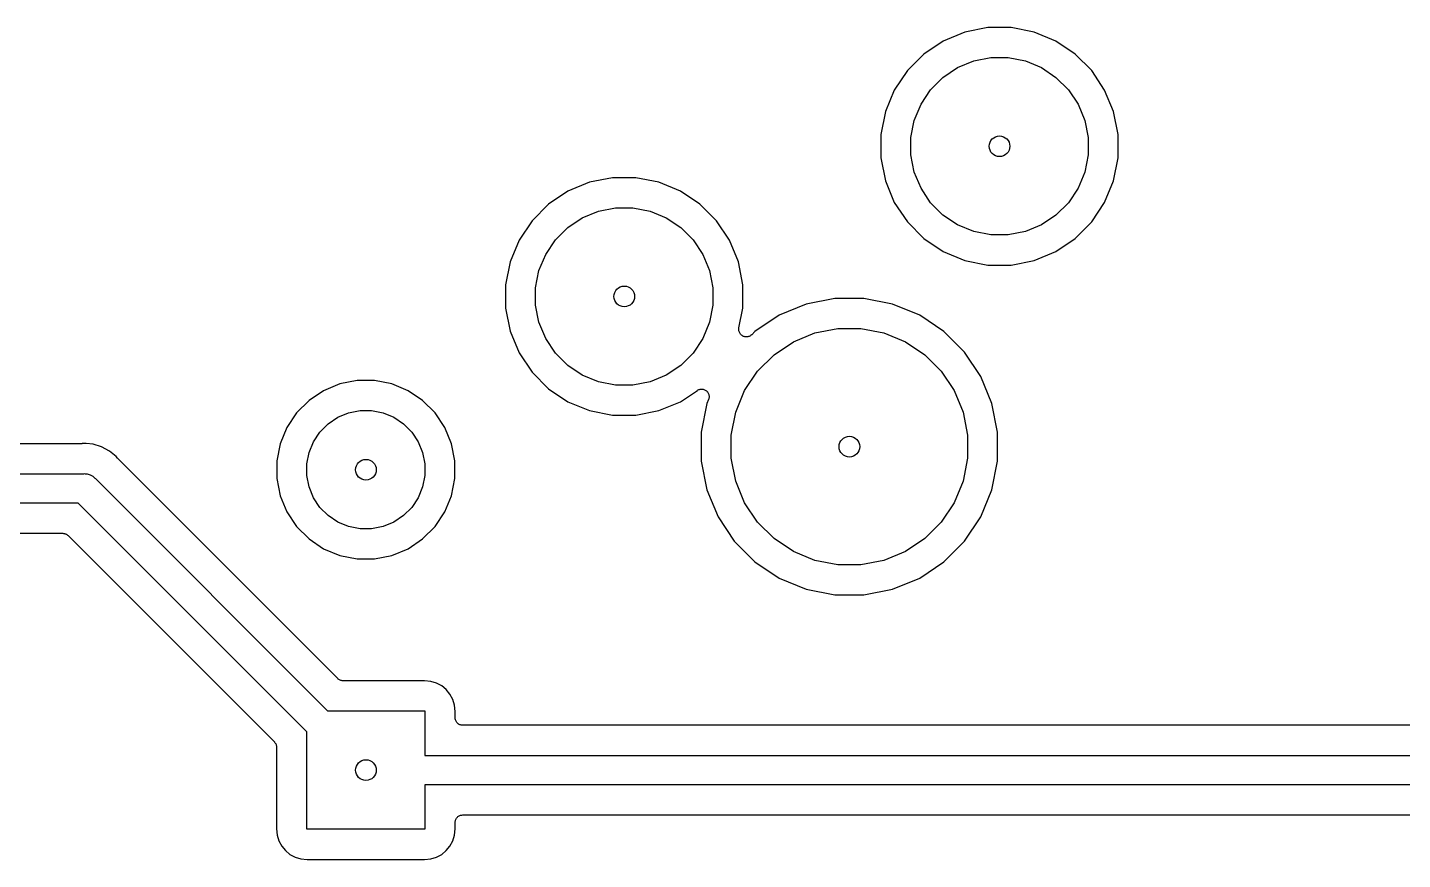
# Model space of a CAD drawing. Extents: x 1.5 to 15, y -8.3 to -3.1.
# Drawn here: x 13.041 to 13.957, y -7.337 to -6.783 of the extents above; entities that cross this region are included whole.
import ezdxf

# ---------------------------------------------------------------- set-up
doc = ezdxf.new("R2010")
doc.units = 0
doc.header["$MEASUREMENT"] = 0
doc.layers.add('BLACK', color=7, linetype='CONTINUOUS')

msp = doc.modelspace()

# ---------------------------------------------------------------- linework, layer by layer
at = {"layer": 'BLACK', "linetype": 'CONTINUOUS'}
for p, q in [((13.665, -6.78619), (13.6506, -6.79215)), ((13.6803, -6.78315), (13.665, -6.78619)), ((13.6959, -6.78315), (13.6803, -6.78315)), ((13.7111, -6.78619), (13.6959, -6.78315)), ((13.7255, -6.79215), (13.7111, -6.78619)), ((13.6506, -6.79215), (13.6377, -6.8008)), ((13.7385, -6.8008), (13.7255, -6.79215)), ((13.6377, -6.8008), (13.6267, -6.81181)), ((13.6601, -6.80987), (13.6709, -6.80542)), ((13.6709, -6.80542), (13.6823, -6.80315)), ((13.6823, -6.80315), (13.6939, -6.80315)), ((13.6939, -6.80315), (13.7053, -6.80542)), ((13.7053, -6.80542), (13.7161, -6.80987)), ((13.7495, -6.81181), (13.7385, -6.8008)), ((13.6267, -6.81181), (13.618, -6.82476)), ((13.6504, -6.81633), (13.6601, -6.80987)), ((13.7161, -6.80987), (13.7257, -6.81633)), ((13.7581, -6.82476), (13.7495, -6.81181)), ((13.6422, -6.82456), (13.6504, -6.81633)), ((13.7257, -6.81633), (13.734, -6.82456)), ((13.618, -6.82476), (13.6121, -6.83915)), ((13.6358, -6.83423), (13.6422, -6.82456)), ((13.734, -6.82456), (13.7404, -6.83423)), ((13.7641, -6.83915), (13.7581, -6.82476)), ((13.6121, -6.83915), (13.609, -6.85442)), ((13.6313, -6.84498), (13.6358, -6.83423)), ((13.7404, -6.83423), (13.7449, -6.84498)), ((13.7671, -6.85442), (13.7641, -6.83915)), ((13.629, -6.85639), (13.6313, -6.84498)), ((13.7449, -6.84498), (13.7471, -6.85639)), ((13.609, -6.85442), (13.609, -6.86999)), ((13.629, -6.86802), (13.629, -6.85639)), ((13.7471, -6.85639), (13.7471, -6.86802)), ((13.7671, -6.86999), (13.7671, -6.85442)), ((13.609, -6.86999), (13.6121, -6.88526)), ((13.6313, -6.87943), (13.629, -6.86802)), ((13.7471, -6.86802), (13.7449, -6.87943)), ((13.7641, -6.88526), (13.7671, -6.86999)), ((13.415, -6.88619), (13.4006, -6.89215)), ((13.4303, -6.88315), (13.415, -6.88619)), ((13.4459, -6.88315), (13.4303, -6.88315)), ((13.4611, -6.88619), (13.4459, -6.88315)), ((13.4755, -6.89215), (13.4611, -6.88619)), ((13.6121, -6.88526), (13.618, -6.89965)), ((13.6358, -6.89018), (13.6313, -6.87943)), ((13.7449, -6.87943), (13.7404, -6.89018)), ((13.7581, -6.89965), (13.7641, -6.88526)), ((13.4006, -6.89215), (13.3877, -6.9008)), ((13.4885, -6.9008), (13.4755, -6.89215)), ((13.6422, -6.89985), (13.6358, -6.89018)), ((13.7404, -6.89018), (13.734, -6.89985)), ((13.3877, -6.9008), (13.3767, -6.91181)), ((13.4101, -6.90987), (13.4209, -6.90542)), ((13.4209, -6.90542), (13.4323, -6.90315)), ((13.4323, -6.90315), (13.4439, -6.90315)), ((13.4439, -6.90315), (13.4553, -6.90542)), ((13.4553, -6.90542), (13.4661, -6.90987)), ((13.4995, -6.91181), (13.4885, -6.9008)), ((13.618, -6.89965), (13.6267, -6.9126)), ((13.6504, -6.90808), (13.6422, -6.89985)), ((13.734, -6.89985), (13.7257, -6.90808)), ((13.7495, -6.9126), (13.7581, -6.89965)), ((13.3767, -6.91181), (13.368, -6.92476)), ((13.4004, -6.91633), (13.4101, -6.90987)), ((13.4661, -6.90987), (13.4757, -6.91633)), ((13.5081, -6.92476), (13.4995, -6.91181)), ((13.6267, -6.9126), (13.6377, -6.92361)), ((13.6601, -6.91454), (13.6504, -6.90808)), ((13.6709, -6.91899), (13.6601, -6.91454)), ((13.7161, -6.91454), (13.7053, -6.91899)), ((13.7257, -6.90808), (13.7161, -6.91454)), ((13.7385, -6.92361), (13.7495, -6.9126)), ((13.368, -6.92476), (13.3621, -6.93915)), ((13.3858, -6.93423), (13.3922, -6.92456)), ((13.3922, -6.92456), (13.4004, -6.91633)), ((13.4757, -6.91633), (13.484, -6.92456)), ((13.484, -6.92456), (13.4904, -6.93423)), ((13.5141, -6.93915), (13.5081, -6.92476)), ((13.6377, -6.92361), (13.6506, -6.93226)), ((13.6823, -6.92126), (13.6709, -6.91899)), ((13.6939, -6.92126), (13.6823, -6.92126)), ((13.7053, -6.91899), (13.6939, -6.92126)), ((13.7255, -6.93226), (13.7385, -6.92361)), ((13.6506, -6.93226), (13.665, -6.93822)), ((13.7111, -6.93822), (13.7255, -6.93226)), ((13.3621, -6.93915), (13.359, -6.95442)), ((13.3813, -6.94498), (13.3858, -6.93423)), ((13.4904, -6.93423), (13.4949, -6.94498)), ((13.5171, -6.95442), (13.5141, -6.93915)), ((13.665, -6.93822), (13.6803, -6.94126)), ((13.6803, -6.94126), (13.6959, -6.94126)), ((13.6959, -6.94126), (13.7111, -6.93822)), ((13.379, -6.95639), (13.3813, -6.94498)), ((13.4949, -6.94498), (13.4971, -6.95639)), ((13.359, -6.95442), (13.359, -6.96999)), ((13.379, -6.96802), (13.379, -6.95639)), ((13.4971, -6.95639), (13.4971, -6.96802)), ((13.5171, -6.96999), (13.5171, -6.95442)), ((13.359, -6.96999), (13.3621, -6.98526)), ((13.3813, -6.97943), (13.379, -6.96802)), ((13.4971, -6.96802), (13.4949, -6.97943)), ((13.5145, -6.98318), (13.5171, -6.96999)), ((13.5593, -6.96726), (13.5413, -6.9747)), ((13.5784, -6.96346), (13.5593, -6.96726)), ((13.5978, -6.96346), (13.5784, -6.96346)), ((13.6169, -6.96726), (13.5978, -6.96346)), ((13.6349, -6.9747), (13.6169, -6.96726)), ((13.3858, -6.99018), (13.3813, -6.97943)), ((13.4949, -6.97943), (13.4904, -6.99018)), ((13.5413, -6.9747), (13.5251, -6.98551)), ((13.651, -6.98551), (13.6349, -6.9747)), ((13.3621, -6.98526), (13.368, -6.99965)), ((13.5144, -6.98414), (13.5145, -6.98366)), ((13.5144, -6.98415), (13.5144, -6.98414)), ((13.5145, -6.98463), (13.5144, -6.98415)), ((13.5144, -6.98415), (13.5144, -6.98415)), ((13.5145, -6.98366), (13.5145, -6.98318)), ((13.5145, -6.98511), (13.5145, -6.98463)), ((13.5145, -6.98512), (13.5145, -6.98511)), ((13.5145, -6.98513), (13.5145, -6.98512)), ((13.5147, -6.98559), (13.5145, -6.98513)), ((13.5148, -6.98605), (13.5147, -6.98559)), ((13.5148, -6.98606), (13.5148, -6.98605)), ((13.5148, -6.98605), (13.5148, -6.98605)), ((13.515, -6.98649), (13.5148, -6.98606)), ((13.5153, -6.98691), (13.515, -6.98649)), ((13.5153, -6.98692), (13.5153, -6.98691)), ((13.5156, -6.98729), (13.5153, -6.98692)), ((13.5153, -6.98692), (13.5153, -6.98692)), ((13.5159, -6.98767), (13.5156, -6.98729)), ((13.5159, -6.98768), (13.5159, -6.98767)), ((13.5159, -6.98767), (13.5159, -6.98767)), ((13.5162, -6.98798), (13.5159, -6.98768)), ((13.5166, -6.98829), (13.5162, -6.98798)), ((13.5166, -6.9883), (13.5166, -6.98829)), ((13.5171, -6.98853), (13.5166, -6.9883)), ((13.5166, -6.9883), (13.5166, -6.9883)), ((13.5175, -6.98876), (13.5171, -6.98853)), ((13.5175, -6.98877), (13.5175, -6.98876)), ((13.5175, -6.98876), (13.5175, -6.98876)), ((13.518, -6.98891), (13.5175, -6.98877)), ((13.5184, -6.98905), (13.518, -6.98891)), ((13.5184, -6.98906), (13.5184, -6.98905)), ((13.5184, -6.98905), (13.5184, -6.98905)), ((13.5189, -6.98911), (13.5184, -6.98906)), ((13.5203, -6.98907), (13.5199, -6.98912)), ((13.5204, -6.98907), (13.5203, -6.98907)), ((13.5208, -6.98894), (13.5204, -6.98907)), ((13.5204, -6.98907), (13.5204, -6.98907)), ((13.5213, -6.9888), (13.5208, -6.98894)), ((13.5217, -6.98857), (13.5213, -6.9888)), ((13.5213, -6.9888), (13.5213, -6.9888)), ((13.5213, -6.9888), (13.5213, -6.9888)), ((13.5221, -6.98835), (13.5217, -6.98857)), ((13.5222, -6.98835), (13.5221, -6.98835)), ((13.5225, -6.98804), (13.5222, -6.98835)), ((13.5222, -6.98835), (13.5222, -6.98835)), ((13.5229, -6.98774), (13.5225, -6.98804)), ((13.523, -6.98769), (13.5229, -6.98773)), ((13.5229, -6.98773), (13.5229, -6.98773)), ((13.5229, -6.98773), (13.5229, -6.98773)), ((13.5229, -6.98773), (13.5229, -6.98774)), ((13.5251, -6.98551), (13.523, -6.98769)), ((13.5508, -6.99243), (13.5651, -6.98649)), ((13.5651, -6.98649), (13.5803, -6.98346)), ((13.5803, -6.98346), (13.5958, -6.98346)), ((13.5958, -6.98346), (13.6111, -6.98649)), ((13.6111, -6.98649), (13.6254, -6.99243)), ((13.6648, -6.99926), (13.651, -6.98551)), ((13.3922, -6.99985), (13.3858, -6.99018)), ((13.4904, -6.99018), (13.484, -6.99985)), ((13.5194, -6.98916), (13.5189, -6.98911)), ((13.5199, -6.98912), (13.5194, -6.98916)), ((13.5194, -6.98916), (13.5194, -6.98916)), ((13.5194, -6.98916), (13.5194, -6.98916)), ((13.5379, -7.00104), (13.5508, -6.99243)), ((13.6254, -6.99243), (13.6383, -7.00104)), ((13.368, -6.99965), (13.3767, -7.0126)), ((13.4004, -7.00808), (13.3922, -6.99985)), ((13.484, -6.99985), (13.4757, -7.00808)), ((13.5269, -7.01201), (13.5379, -7.00104)), ((13.6383, -7.00104), (13.6493, -7.01201)), ((13.6756, -7.01543), (13.6648, -6.99926)), ((13.3767, -7.0126), (13.3877, -7.02361)), ((13.4101, -7.01454), (13.4004, -7.00808)), ((13.4209, -7.01899), (13.4101, -7.01454)), ((13.4661, -7.01454), (13.4553, -7.01899)), ((13.4757, -7.00808), (13.4661, -7.01454)), ((13.5183, -7.02491), (13.5269, -7.01201)), ((13.6493, -7.01201), (13.6579, -7.02491)), ((13.683, -7.0334), (13.6756, -7.01543)), ((13.2378, -7.02495), (13.2281, -7.03144)), ((13.2486, -7.02047), (13.2378, -7.02495)), ((13.2601, -7.01819), (13.2486, -7.02047)), ((13.2718, -7.01819), (13.2601, -7.01819)), ((13.2833, -7.02047), (13.2718, -7.01819)), ((13.2941, -7.02495), (13.2833, -7.02047)), ((13.3038, -7.03144), (13.2941, -7.02495)), ((13.3877, -7.02361), (13.4006, -7.03226)), ((13.4323, -7.02126), (13.4209, -7.01899)), ((13.4439, -7.02126), (13.4323, -7.02126)), ((13.4553, -7.01899), (13.4439, -7.02126)), ((13.4755, -7.03226), (13.4868, -7.02472)), ((13.4868, -7.02472), (13.4869, -7.02468)), ((13.4869, -7.02468), (13.4873, -7.02445)), ((13.4869, -7.02468), (13.4869, -7.02468)), ((13.4869, -7.02468), (13.4869, -7.02468)), ((13.4869, -7.02468), (13.4869, -7.02468)), ((13.4873, -7.02445), (13.4877, -7.02423)), ((13.4877, -7.02423), (13.4878, -7.02423)), ((13.4878, -7.02423), (13.4882, -7.0241)), ((13.4878, -7.02423), (13.4878, -7.02423)), ((13.4882, -7.0241), (13.4887, -7.02396)), ((13.4887, -7.02396), (13.4892, -7.02392)), ((13.4887, -7.02396), (13.4887, -7.02396)), ((13.4887, -7.02396), (13.4887, -7.02396)), ((13.4892, -7.02392), (13.4897, -7.02387)), ((13.4897, -7.02387), (13.4897, -7.02387)), ((13.4897, -7.02387), (13.4897, -7.02387)), ((13.4897, -7.02387), (13.4902, -7.02393)), ((13.4902, -7.02393), (13.4906, -7.02398)), ((13.4906, -7.02398), (13.4906, -7.02398)), ((13.4906, -7.02398), (13.4906, -7.02398)), ((13.4906, -7.02398), (13.4911, -7.02413)), ((13.4911, -7.02413), (13.4916, -7.02427)), ((13.4916, -7.02427), (13.4916, -7.02427)), ((13.4916, -7.02427), (13.4916, -7.02427)), ((13.4916, -7.02427), (13.492, -7.02451)), ((13.492, -7.02451), (13.4924, -7.02473)), ((13.4924, -7.02473), (13.4924, -7.02474)), ((13.4924, -7.02474), (13.4924, -7.02474)), ((13.4924, -7.02474), (13.4928, -7.02505)), ((13.4928, -7.02505), (13.4932, -7.02536)), ((13.4932, -7.02536), (13.4932, -7.02536)), ((13.4932, -7.02536), (13.4932, -7.02537)), ((13.4932, -7.02537), (13.4935, -7.02574)), ((13.5124, -7.03924), (13.5183, -7.02491)), ((13.6579, -7.02491), (13.6638, -7.03924)), ((13.2281, -7.03144), (13.2198, -7.03971)), ((13.3121, -7.03971), (13.3038, -7.03144)), ((13.4006, -7.03226), (13.415, -7.03822)), ((13.4611, -7.03822), (13.4755, -7.03226)), ((13.4931, -7.0334), (13.4894, -7.05248)), ((13.4942, -7.03079), (13.4931, -7.0334)), ((13.4935, -7.02574), (13.4938, -7.02611)), ((13.4938, -7.02611), (13.4938, -7.02612)), ((13.4938, -7.02612), (13.4938, -7.02612)), ((13.4938, -7.02612), (13.494, -7.02656)), ((13.494, -7.02656), (13.4942, -7.02698)), ((13.4942, -7.02698), (13.4942, -7.02698)), ((13.4942, -7.02698), (13.4942, -7.02699)), ((13.4942, -7.02699), (13.4944, -7.02746)), ((13.4944, -7.03033), (13.4942, -7.03079)), ((13.4944, -7.02746), (13.4945, -7.02791)), ((13.4945, -7.02987), (13.4944, -7.03033)), ((13.4945, -7.02791), (13.4945, -7.02792)), ((13.4945, -7.02792), (13.4945, -7.02792)), ((13.4945, -7.02792), (13.4946, -7.02842)), ((13.4946, -7.02938), (13.4945, -7.02985)), ((13.4945, -7.02985), (13.4945, -7.02986)), ((13.4945, -7.02986), (13.4945, -7.02987)), ((13.4946, -7.02842), (13.4946, -7.02888)), ((13.4946, -7.02888), (13.4946, -7.02889)), ((13.4946, -7.02889), (13.4946, -7.02889)), ((13.4946, -7.02889), (13.4946, -7.02938)), ((13.6868, -7.05248), (13.683, -7.0334)), ((13.2198, -7.03971), (13.2134, -7.04944)), ((13.2409, -7.04698), (13.2473, -7.04267)), ((13.2473, -7.04267), (13.2545, -7.0397)), ((13.2545, -7.0397), (13.2621, -7.03819)), ((13.2621, -7.03819), (13.2698, -7.03819)), ((13.2698, -7.03819), (13.2774, -7.0397)), ((13.2774, -7.0397), (13.2846, -7.04267)), ((13.2846, -7.04267), (13.2911, -7.04698)), ((13.3186, -7.04944), (13.3121, -7.03971)), ((13.415, -7.03822), (13.4303, -7.04126)), ((13.4303, -7.04126), (13.4459, -7.04126)), ((13.4459, -7.04126), (13.4611, -7.03822)), ((13.5094, -7.05445), (13.5124, -7.03924)), ((13.6638, -7.03924), (13.6668, -7.05445)), ((13.2134, -7.04944), (13.2089, -7.06024)), ((13.2311, -7.05891), (13.2354, -7.05246)), ((13.2354, -7.05246), (13.2409, -7.04698)), ((13.2911, -7.04698), (13.2965, -7.05246)), ((13.2965, -7.05246), (13.3009, -7.05891)), ((13.3231, -7.06024), (13.3186, -7.04944)), ((13.4894, -7.05248), (13.4894, -7.07193)), ((13.6868, -7.07193), (13.6868, -7.05248)), ((13.0768, -7.06022), (11.7367, -7.06022)), ((13.077, -7.0602), (13.0768, -7.06022)), ((13.0772, -7.0602), (13.077, -7.0602)), ((13.0785, -7.06007), (13.0772, -7.06019)), ((13.0772, -7.06019), (13.0772, -7.0602)), ((13.0797, -7.06019), (13.0785, -7.06007)), ((13.0843, -7.06065), (13.0797, -7.06019)), ((13.0797, -7.06019), (13.0797, -7.06019)), ((13.0899, -7.06235), (13.0843, -7.06065)), ((13.0951, -7.06513), (13.0899, -7.06235)), ((13.2089, -7.06024), (13.2066, -7.07171)), ((13.2281, -7.06608), (13.2311, -7.05891)), ((13.3009, -7.05891), (13.3038, -7.06608)), ((13.3253, -7.07171), (13.3231, -7.06024)), ((13.5094, -7.06996), (13.5094, -7.05445)), ((13.6668, -7.05445), (13.6668, -7.06996)), ((13.0997, -7.06886), (13.0951, -7.06513)), ((13.1004, -7.0698), (13.0997, -7.06886)), ((13.1006, -7.06995), (13.1004, -7.0698)), ((13.1007, -7.07012), (13.1006, -7.06995)), ((13.1008, -7.07017), (13.1007, -7.07012)), ((13.1054, -7.07475), (13.1008, -7.07017)), ((13.2266, -7.07368), (13.2281, -7.06608)), ((13.3038, -7.06608), (13.3053, -7.07368)), ((13.5124, -7.08517), (13.5094, -7.06996)), ((13.6668, -7.06996), (13.6638, -7.08517)), ((11.7116, -7.08022), (13.078, -7.08022)), ((13.078, -7.08022), (13.0785, -7.08017)), ((13.0785, -7.08017), (13.0789, -7.08022)), ((13.0789, -7.08022), (13.0804, -7.08036)), ((13.0804, -7.08036), (13.0822, -7.08092)), ((13.2472, -7.2166), (13.1054, -7.07475)), ((13.1054, -7.07475), (13.1054, -7.07475)), ((13.2066, -7.07171), (13.2066, -7.08341)), ((13.2266, -7.08144), (13.2266, -7.07368)), ((13.3053, -7.07368), (13.3053, -7.08144)), ((13.3253, -7.08341), (13.3253, -7.07171)), ((13.4894, -7.07193), (13.4931, -7.09101)), ((13.683, -7.09101), (13.6868, -7.07193)), ((13.0822, -7.08092), (13.084, -7.08184)), ((13.084, -7.08184), (13.0855, -7.08307)), ((13.0855, -7.08307), (13.0858, -7.08344)), ((13.0858, -7.08344), (13.2405, -7.23819)), ((13.2066, -7.08341), (13.2089, -7.09488)), ((13.2281, -7.08904), (13.2266, -7.08144)), ((13.2311, -7.09621), (13.2281, -7.08904)), ((13.3038, -7.08904), (13.3009, -7.09621)), ((13.3053, -7.08144), (13.3038, -7.08904)), ((13.3231, -7.09488), (13.3253, -7.08341)), ((13.5183, -7.0995), (13.5124, -7.08517)), ((13.6638, -7.08517), (13.6579, -7.0995)), ((13.2089, -7.09488), (13.2134, -7.10568)), ((13.2354, -7.10266), (13.2311, -7.09621)), ((13.3009, -7.09621), (13.2965, -7.10266)), ((13.3186, -7.10568), (13.3231, -7.09488)), ((13.4931, -7.09101), (13.5006, -7.10898)), ((13.6756, -7.10898), (13.683, -7.09101)), ((13.0744, -7.0999), (11.7116, -7.0999)), ((13.2266, -7.25211), (13.0744, -7.0999)), ((13.2134, -7.10568), (13.2198, -7.11541)), ((13.2409, -7.10814), (13.2354, -7.10266)), ((13.2473, -7.11245), (13.2409, -7.10814)), ((13.2911, -7.10814), (13.2846, -7.11245)), ((13.2965, -7.10266), (13.2911, -7.10814)), ((13.3121, -7.11541), (13.3186, -7.10568)), ((13.5269, -7.1124), (13.5183, -7.0995)), ((13.6579, -7.0995), (13.6493, -7.1124)), ((13.2198, -7.11541), (13.2281, -7.12367)), ((13.2545, -7.11542), (13.2473, -7.11245)), ((13.2621, -7.11693), (13.2545, -7.11542)), ((13.2698, -7.11693), (13.2621, -7.11693)), ((13.2774, -7.11542), (13.2698, -7.11693)), ((13.2846, -7.11245), (13.2774, -7.11542)), ((13.3038, -7.12367), (13.3121, -7.11541)), ((13.5006, -7.10898), (13.5114, -7.12515)), ((13.5379, -7.12337), (13.5269, -7.1124)), ((13.6493, -7.1124), (13.6383, -7.12337)), ((13.6648, -7.12515), (13.6756, -7.10898)), ((11.7367, -7.1199), (13.064, -7.1199)), ((13.064, -7.1199), (13.064, -7.1199)), ((13.064, -7.1199), (13.064, -7.1199)), ((13.064, -7.1199), (13.0641, -7.1199)), ((13.0641, -7.1199), (13.0641, -7.1199)), ((13.0641, -7.1199), (13.0646, -7.11995)), ((13.0646, -7.11995), (13.065, -7.12)), ((13.065, -7.12), (13.065, -7.12001)), ((13.065, -7.12001), (13.0651, -7.12001)), ((13.0651, -7.12001), (13.0655, -7.12015)), ((13.0655, -7.12015), (13.066, -7.12029)), ((13.066, -7.12029), (13.066, -7.1203)), ((13.066, -7.1203), (13.066, -7.12031)), ((13.066, -7.12031), (13.0664, -7.12053)), ((13.0664, -7.12053), (13.0668, -7.12075)), ((13.0668, -7.12075), (13.0668, -7.12076)), ((13.0668, -7.12076), (13.0669, -7.12078)), ((13.0669, -7.12078), (13.0672, -7.12107)), ((13.0672, -7.12107), (13.0676, -7.12137)), ((13.0676, -7.12137), (13.205, -7.25881)), ((13.2281, -7.12367), (13.2378, -7.13017)), ((13.2941, -7.13017), (13.3038, -7.12367)), ((13.5114, -7.12515), (13.5251, -7.1389)), ((13.5508, -7.13198), (13.5379, -7.12337)), ((13.6383, -7.12337), (13.6254, -7.13198)), ((13.651, -7.1389), (13.6648, -7.12515)), ((13.2378, -7.13017), (13.2486, -7.13465)), ((13.2486, -7.13465), (13.2601, -7.13693)), ((13.2718, -7.13693), (13.2833, -7.13465)), ((13.2833, -7.13465), (13.2941, -7.13017)), ((13.5651, -7.13792), (13.5508, -7.13198)), ((13.6254, -7.13198), (13.6111, -7.13792)), ((13.2601, -7.13693), (13.2718, -7.13693)), ((13.5251, -7.1389), (13.5413, -7.14971)), ((13.5803, -7.14094), (13.5651, -7.13792)), ((13.5958, -7.14094), (13.5803, -7.14094)), ((13.6111, -7.13792), (13.5958, -7.14094)), ((13.6349, -7.14971), (13.651, -7.1389)), ((13.5413, -7.14971), (13.5593, -7.15715)), ((13.6169, -7.15715), (13.6349, -7.14971)), ((13.5593, -7.15715), (13.5784, -7.16094)), ((13.5784, -7.16094), (13.5978, -7.16094)), ((13.5978, -7.16094), (13.6169, -7.15715)), ((13.2476, -7.2169), (13.2472, -7.2166)), ((13.2479, -7.21719), (13.2476, -7.2169)), ((13.2479, -7.21721), (13.2479, -7.21719)), ((13.248, -7.21722), (13.2479, -7.21721)), ((13.2484, -7.21744), (13.248, -7.21722)), ((13.2488, -7.21766), (13.2484, -7.21744)), ((13.2488, -7.21767), (13.2488, -7.21766)), ((13.2488, -7.21768), (13.2488, -7.21767)), ((13.2493, -7.21782), (13.2488, -7.21768)), ((13.2497, -7.21796), (13.2493, -7.21782)), ((13.2498, -7.21797), (13.2497, -7.21796)), ((13.2497, -7.21796), (13.2497, -7.21796)), ((13.2502, -7.21802), (13.2498, -7.21797)), ((13.2507, -7.21807), (13.2502, -7.21802)), ((13.3051, -7.21807), (13.2507, -7.21807)), ((13.2507, -7.21807), (13.2507, -7.21807)), ((13.2507, -7.21807), (13.2507, -7.21807)), ((13.2507, -7.21807), (13.2507, -7.21807)), ((13.2507, -7.21807), (13.2507, -7.21807)), ((13.3093, -7.21848), (13.3051, -7.21807)), ((13.313, -7.21962), (13.3093, -7.21848)), ((13.3165, -7.22148), (13.313, -7.21962)), ((13.3195, -7.22398), (13.3165, -7.22148)), ((13.322, -7.22702), (13.3195, -7.22398)), ((13.3239, -7.2305), (13.322, -7.22702)), ((13.325, -7.23427), (13.3239, -7.2305)), ((13.3255, -7.23843), (13.325, -7.23427)), ((13.2405, -7.23819), (13.3053, -7.23819)), ((13.3053, -7.23819), (13.3053, -7.26772)), ((13.3255, -7.24272), (13.3255, -7.23843)), ((13.3255, -7.24319), (13.3255, -7.24272)), ((13.3255, -7.24365), (13.3255, -7.24319)), ((13.3255, -7.24367), (13.3255, -7.24365)), ((13.3256, -7.24369), (13.3255, -7.24367)), ((13.3257, -7.24414), (13.3256, -7.24369)), ((13.3258, -7.24459), (13.3257, -7.24414)), ((13.3258, -7.24461), (13.3258, -7.24459)), ((13.3258, -7.24462), (13.3258, -7.24461)), ((13.3261, -7.24504), (13.3258, -7.24462)), ((13.3263, -7.24545), (13.3261, -7.24504)), ((13.3263, -7.24547), (13.3263, -7.24545)), ((13.3263, -7.24548), (13.3263, -7.24547)), ((13.3266, -7.24585), (13.3263, -7.24548)), ((13.2266, -7.31693), (13.2266, -7.25211)), ((13.3269, -7.24621), (13.3266, -7.24585)), ((13.3269, -7.24623), (13.3269, -7.24621)), ((13.3269, -7.24624), (13.3269, -7.24623)), ((13.3273, -7.24654), (13.3269, -7.24624)), ((13.3276, -7.24684), (13.3273, -7.24654)), ((13.3276, -7.24685), (13.3276, -7.24684)), ((13.3277, -7.24686), (13.3276, -7.24685)), ((13.3281, -7.24709), (13.3277, -7.24686)), ((13.3285, -7.24731), (13.3281, -7.24709)), ((13.3285, -7.24732), (13.3285, -7.24731)), ((13.3285, -7.24733), (13.3285, -7.24732)), ((13.329, -7.24746), (13.3285, -7.24733)), ((13.3294, -7.24761), (13.329, -7.24746)), ((13.3295, -7.24761), (13.3294, -7.24761)), ((13.3294, -7.24761), (13.3294, -7.24761)), ((13.3299, -7.24766), (13.3295, -7.24761)), ((13.3304, -7.24772), (13.3299, -7.24766)), ((13.3305, -7.24772), (13.3304, -7.24772)), ((13.3304, -7.24772), (13.3304, -7.24772)), ((13.3304, -7.24772), (13.3304, -7.24772)), ((13.3304, -7.24772), (13.3304, -7.24772)), ((14.258, -7.24772), (13.3305, -7.24772)), ((13.205, -7.25881), (13.205, -7.25882)), ((13.205, -7.25882), (13.205, -7.25882)), ((13.205, -7.25882), (13.205, -7.25882)), ((13.205, -7.25882), (13.2051, -7.25886)), ((13.2051, -7.25886), (13.2053, -7.25922)), ((13.2053, -7.25922), (13.2056, -7.25958)), ((13.2056, -7.25958), (13.2057, -7.2596)), ((13.2057, -7.2596), (13.2057, -7.25962)), ((13.2057, -7.25962), (13.2059, -7.26003)), ((13.2059, -7.26003), (13.2061, -7.26044)), ((13.2061, -7.26044), (13.2061, -7.26046)), ((13.2061, -7.26046), (13.2061, -7.26049)), ((13.2061, -7.26049), (13.2062, -7.26093)), ((13.2062, -7.26093), (13.2064, -7.26137)), ((13.2064, -7.26137), (13.2064, -7.2614)), ((13.2064, -7.2614), (13.2064, -7.26142)), ((13.2064, -7.26142), (13.2064, -7.26188)), ((13.2064, -7.26188), (13.2065, -7.26234)), ((13.2065, -7.26234), (13.2065, -7.31668)), ((13.3053, -7.26772), (14.2684, -7.26772)), ((14.272, -7.2874), (13.3053, -7.2874)), ((13.3053, -7.2874), (13.3053, -7.31693)), ((13.3261, -7.31002), (13.3263, -7.30961)), ((13.3263, -7.30958), (13.3266, -7.30922)), ((13.3263, -7.30959), (13.3263, -7.30958)), ((13.3263, -7.30961), (13.3263, -7.30959)), ((13.3266, -7.30922), (13.3269, -7.30885)), ((13.3269, -7.30884), (13.327, -7.30883)), ((13.3269, -7.30885), (13.3269, -7.30884)), ((13.327, -7.30883), (13.3273, -7.30853)), ((13.3273, -7.30853), (13.3277, -7.30824)), ((13.3277, -7.30822), (13.3281, -7.308)), ((13.3277, -7.30823), (13.3277, -7.30822)), ((13.3277, -7.30824), (13.3277, -7.30823)), ((13.3281, -7.308), (13.3286, -7.30778)), ((13.3286, -7.30777), (13.329, -7.30763)), ((13.3286, -7.30778), (13.3286, -7.30777)), ((13.3286, -7.30777), (13.3286, -7.30777)), ((13.329, -7.30763), (13.3295, -7.3075)), ((13.3295, -7.30749), (13.33, -7.30745)), ((13.3295, -7.3075), (13.3295, -7.30749)), ((13.3295, -7.3075), (13.3295, -7.3075)), ((13.33, -7.30745), (13.3305, -7.3074)), ((13.3305, -7.3074), (14.2707, -7.3074)), ((13.2065, -7.31668), (13.2069, -7.32085)), ((13.3053, -7.31693), (13.2266, -7.31693)), ((13.325, -7.32085), (13.3255, -7.31668)), ((13.3255, -7.31186), (13.3256, -7.3114)), ((13.3255, -7.31233), (13.3255, -7.31186)), ((13.3255, -7.31237), (13.3255, -7.31233)), ((13.3255, -7.3124), (13.3255, -7.31237)), ((13.3255, -7.31237), (13.3255, -7.31237)), ((13.3255, -7.31237), (13.3255, -7.31237)), ((13.3255, -7.31668), (13.3255, -7.3124)), ((13.3256, -7.31136), (13.3257, -7.31091)), ((13.3256, -7.31138), (13.3256, -7.31136)), ((13.3256, -7.3114), (13.3256, -7.31138)), ((13.3257, -7.31091), (13.3258, -7.31046)), ((13.3258, -7.31046), (13.3259, -7.31045)), ((13.3259, -7.31043), (13.3261, -7.31002)), ((13.3259, -7.31045), (13.3259, -7.31043)), ((13.2069, -7.32085), (13.208, -7.32462)), ((13.208, -7.32462), (13.2099, -7.32809)), ((13.322, -7.32809), (13.3239, -7.32462)), ((13.3239, -7.32462), (13.325, -7.32085)), ((13.2099, -7.32809), (13.2124, -7.33114)), ((13.2124, -7.33114), (13.2154, -7.33364)), ((13.2154, -7.33364), (13.2189, -7.3355)), ((13.2189, -7.3355), (13.2227, -7.33664)), ((13.2227, -7.33664), (13.2268, -7.33705)), ((13.2268, -7.33705), (13.3051, -7.33705)), ((13.3051, -7.33705), (13.3093, -7.33664)), ((13.3093, -7.33664), (13.313, -7.3355)), ((13.313, -7.3355), (13.3165, -7.33364)), ((13.3165, -7.33364), (13.3195, -7.33114)), ((13.3195, -7.33114), (13.322, -7.32809))]:
    msp.add_line(p, q, dxfattribs=at)
at = {"layer": 'BLACK'}
for centre in [(13.6881, -6.8622), (13.4381, -6.9622), (13.5881, -7.0622), (13.266, -7.07756), (13.266, -7.27756)]:
    msp.add_circle(centre, 0.00689, dxfattribs=at)

doc.saveas('drawing.dxf')
